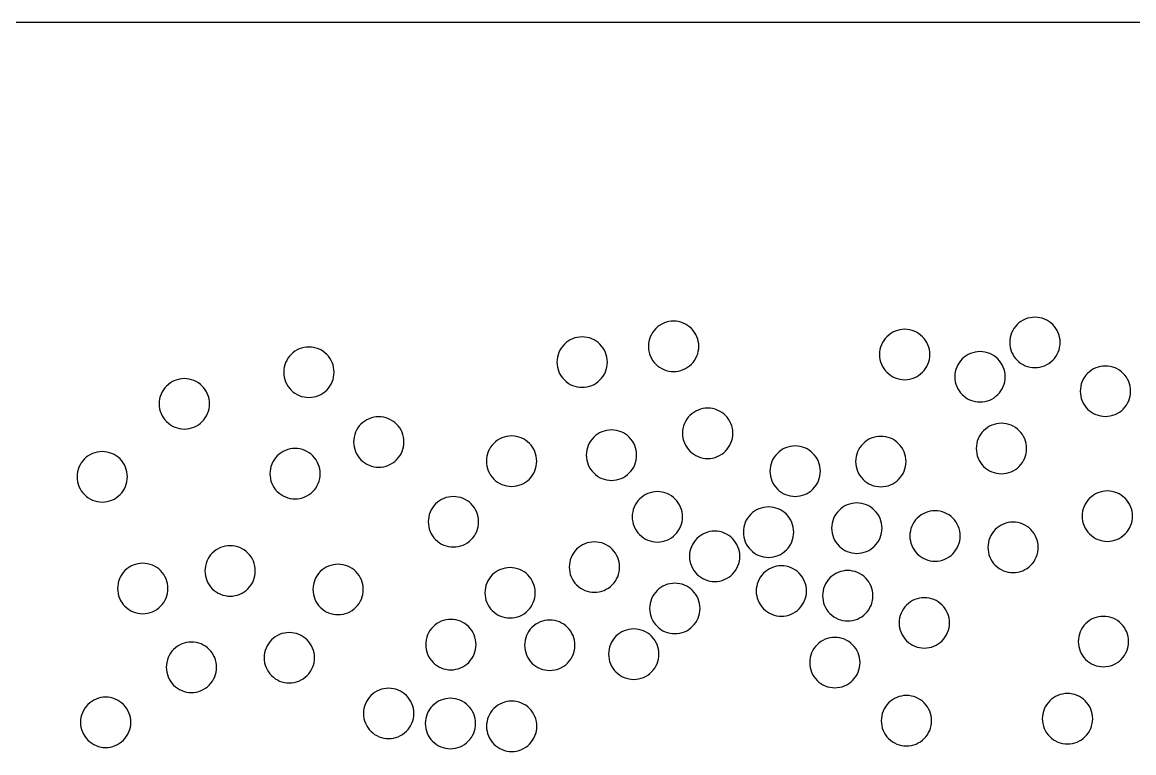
# Model space of a CAD drawing. Header units: millimetres. Extents: x 0 to 406, y 0 to 84.
# Drawn here: x 83.3 to 149.5, y 40.3 to 83.8 of the extents above; entities that cross this region are included whole.
import ezdxf

# ---------------------------------------------------------------- set-up
doc = ezdxf.new("R2010")
doc.units = ezdxf.units.MM

msp = doc.modelspace()

# ---------------------------------------------------------------- linework, layer by layer
at = {"color": 0}
for points in [[(0, 0), (0, 83.82), (406.4, 83.82), (406.4, 0), (0, 0)], [(144.674, 63.704), (144.773, 63.813), (144.86, 63.931), (144.936, 64.058), (144.999, 64.191), (145.049, 64.329), (145.084, 64.472), (145.106, 64.618), (145.113, 64.765), (145.106, 64.912), (145.084, 65.057), (145.049, 65.2), (144.999, 65.339), (144.936, 65.472), (144.86, 65.598), (144.773, 65.716), (144.674, 65.825), (144.565, 65.924), (144.447, 66.012), (144.32, 66.088), (144.187, 66.15), (144.049, 66.2), (143.906, 66.236), (143.76, 66.257), (143.613, 66.265), (143.466, 66.257), (143.321, 66.236), (143.178, 66.2), (143.039, 66.15), (142.906, 66.088), (142.78, 66.012), (142.662, 65.924), (142.553, 65.825), (142.454, 65.716), (142.366, 65.598), (142.29, 65.472), (142.227, 65.339), (142.178, 65.2), (142.142, 65.057), (142.12, 64.912), (142.113, 64.765), (142.12, 64.618), (142.142, 64.472), (142.178, 64.329), (142.227, 64.191), (142.29, 64.058), (142.366, 63.931), (142.454, 63.813), (142.553, 63.704), (142.662, 63.605), (142.78, 63.517), (142.906, 63.442), (143.039, 63.379), (143.178, 63.329), (143.321, 63.293), (143.466, 63.272), (143.613, 63.265), (143.76, 63.272), (143.906, 63.293), (144.049, 63.329), (144.187, 63.379), (144.32, 63.442), (144.447, 63.517), (144.565, 63.605), (144.674, 63.704)], [(123.153, 63.471), (123.252, 63.58), (123.339, 63.698), (123.415, 63.825), (123.478, 63.958), (123.527, 64.096), (123.563, 64.239), (123.585, 64.385), (123.592, 64.532), (123.585, 64.679), (123.563, 64.824), (123.527, 64.967), (123.478, 65.106), (123.415, 65.239), (123.339, 65.365), (123.252, 65.483), (123.153, 65.592), (123.044, 65.691), (122.925, 65.779), (122.799, 65.855), (122.666, 65.918), (122.527, 65.967), (122.385, 66.003), (122.239, 66.025), (122.092, 66.032), (121.945, 66.025), (121.799, 66.003), (121.657, 65.967), (121.518, 65.918), (121.385, 65.855), (121.259, 65.779), (121.14, 65.691), (121.031, 65.592), (120.933, 65.483), (120.845, 65.365), (120.769, 65.239), (120.706, 65.106), (120.657, 64.967), (120.621, 64.824), (120.599, 64.679), (120.592, 64.532), (120.599, 64.385), (120.621, 64.239), (120.657, 64.096), (120.706, 63.958), (120.769, 63.825), (120.845, 63.698), (120.933, 63.58), (121.031, 63.471), (121.14, 63.372), (121.259, 63.285), (121.385, 63.209), (121.518, 63.146), (121.657, 63.096), (121.799, 63.061), (121.945, 63.039), (122.092, 63.032), (122.239, 63.039), (122.385, 63.061), (122.527, 63.096), (122.666, 63.146), (122.799, 63.209), (122.925, 63.285), (123.044, 63.372), (123.153, 63.471)], [(136.916, 62.986), (137.015, 63.095), (137.102, 63.213), (137.178, 63.34), (137.241, 63.473), (137.291, 63.611), (137.326, 63.754), (137.348, 63.9), (137.355, 64.047), (137.348, 64.194), (137.326, 64.339), (137.291, 64.482), (137.241, 64.621), (137.178, 64.754), (137.102, 64.88), (137.015, 64.998), (136.916, 65.107), (136.807, 65.206), (136.688, 65.294), (136.562, 65.37), (136.429, 65.433), (136.291, 65.482), (136.148, 65.518), (136.002, 65.54), (135.855, 65.547), (135.708, 65.54), (135.562, 65.518), (135.42, 65.482), (135.281, 65.433), (135.148, 65.37), (135.022, 65.294), (134.904, 65.206), (134.794, 65.107), (134.696, 64.998), (134.608, 64.88), (134.532, 64.754), (134.469, 64.621), (134.42, 64.482), (134.384, 64.339), (134.362, 64.194), (134.355, 64.047), (134.362, 63.9), (134.384, 63.754), (134.42, 63.611), (134.469, 63.473), (134.532, 63.34), (134.608, 63.213), (134.696, 63.095), (134.794, 62.986), (134.904, 62.887), (135.022, 62.8), (135.148, 62.724), (135.281, 62.661), (135.42, 62.611), (135.562, 62.576), (135.708, 62.554), (135.855, 62.547), (136.002, 62.554), (136.148, 62.576), (136.291, 62.611), (136.429, 62.661), (136.562, 62.724), (136.688, 62.8), (136.807, 62.887), (136.916, 62.986)], [(117.706, 62.533), (117.805, 62.642), (117.892, 62.76), (117.968, 62.886), (118.031, 63.019), (118.081, 63.158), (118.116, 63.301), (118.138, 63.446), (118.145, 63.593), (118.138, 63.74), (118.116, 63.886), (118.081, 64.029), (118.031, 64.167), (117.968, 64.3), (117.892, 64.427), (117.805, 64.545), (117.706, 64.654), (117.597, 64.753), (117.479, 64.84), (117.352, 64.916), (117.219, 64.979), (117.081, 65.029), (116.938, 65.064), (116.792, 65.086), (116.645, 65.093), (116.498, 65.086), (116.353, 65.064), (116.21, 65.029), (116.071, 64.979), (115.938, 64.916), (115.812, 64.84), (115.694, 64.753), (115.585, 64.654), (115.486, 64.545), (115.398, 64.427), (115.322, 64.3), (115.259, 64.167), (115.21, 64.029), (115.174, 63.886), (115.152, 63.74), (115.145, 63.593), (115.152, 63.446), (115.174, 63.301), (115.21, 63.158), (115.259, 63.019), (115.322, 62.886), (115.398, 62.76), (115.486, 62.642), (115.585, 62.533), (115.694, 62.434), (115.812, 62.346), (115.938, 62.27), (116.071, 62.207), (116.21, 62.158), (116.353, 62.122), (116.498, 62.1), (116.645, 62.093), (116.792, 62.1), (116.938, 62.122), (117.081, 62.158), (117.219, 62.207), (117.352, 62.27), (117.479, 62.346), (117.597, 62.434), (117.706, 62.533)], [(101.432, 61.932), (101.531, 62.041), (101.619, 62.159), (101.694, 62.285), (101.757, 62.418), (101.807, 62.557), (101.843, 62.7), (101.864, 62.845), (101.872, 62.992), (101.864, 63.139), (101.843, 63.285), (101.807, 63.428), (101.757, 63.566), (101.694, 63.699), (101.619, 63.826), (101.531, 63.944), (101.432, 64.053), (101.323, 64.152), (101.205, 64.239), (101.079, 64.315), (100.946, 64.378), (100.807, 64.428), (100.664, 64.463), (100.519, 64.485), (100.372, 64.492), (100.224, 64.485), (100.079, 64.463), (99.936, 64.428), (99.797, 64.378), (99.664, 64.315), (99.538, 64.239), (99.42, 64.152), (99.311, 64.053), (99.212, 63.944), (99.124, 63.826), (99.049, 63.699), (98.986, 63.566), (98.936, 63.428), (98.9, 63.285), (98.879, 63.139), (98.872, 62.992), (98.879, 62.845), (98.9, 62.7), (98.936, 62.557), (98.986, 62.418), (99.049, 62.285), (99.124, 62.159), (99.212, 62.041), (99.311, 61.932), (99.42, 61.833), (99.538, 61.745), (99.664, 61.669), (99.797, 61.606), (99.936, 61.557), (100.079, 61.521), (100.224, 61.499), (100.372, 61.492), (100.519, 61.499), (100.664, 61.521), (100.807, 61.557), (100.946, 61.606), (101.079, 61.669), (101.205, 61.745), (101.323, 61.833), (101.432, 61.932)], [(141.403, 61.659), (141.502, 61.768), (141.59, 61.886), (141.666, 62.013), (141.728, 62.146), (141.778, 62.284), (141.814, 62.427), (141.835, 62.573), (141.843, 62.72), (141.835, 62.867), (141.814, 63.012), (141.778, 63.155), (141.728, 63.294), (141.666, 63.427), (141.59, 63.553), (141.502, 63.671), (141.403, 63.78), (141.294, 63.879), (141.176, 63.967), (141.05, 64.043), (140.917, 64.106), (140.778, 64.155), (140.635, 64.191), (140.49, 64.213), (140.343, 64.22), (140.196, 64.213), (140.05, 64.191), (139.907, 64.155), (139.769, 64.106), (139.636, 64.043), (139.509, 63.967), (139.391, 63.879), (139.282, 63.78), (139.183, 63.671), (139.095, 63.553), (139.02, 63.427), (138.957, 63.294), (138.907, 63.155), (138.871, 63.012), (138.85, 62.867), (138.843, 62.72), (138.85, 62.573), (138.871, 62.427), (138.907, 62.284), (138.957, 62.146), (139.02, 62.013), (139.095, 61.886), (139.183, 61.768), (139.282, 61.659), (139.391, 61.56), (139.509, 61.473), (139.636, 61.397), (139.769, 61.334), (139.907, 61.284), (140.05, 61.249), (140.196, 61.227), (140.343, 61.22), (140.49, 61.227), (140.635, 61.249), (140.778, 61.284), (140.917, 61.334), (141.05, 61.397), (141.176, 61.473), (141.294, 61.56), (141.403, 61.659)], [(148.87, 60.801), (148.969, 60.91), (149.057, 61.029), (149.133, 61.155), (149.196, 61.288), (149.245, 61.427), (149.281, 61.569), (149.303, 61.715), (149.31, 61.862), (149.303, 62.009), (149.281, 62.155), (149.245, 62.297), (149.196, 62.436), (149.133, 62.569), (149.057, 62.695), (148.969, 62.814), (148.87, 62.923), (148.761, 63.022), (148.643, 63.109), (148.517, 63.185), (148.384, 63.248), (148.245, 63.297), (148.102, 63.333), (147.957, 63.355), (147.81, 63.362), (147.663, 63.355), (147.517, 63.333), (147.374, 63.297), (147.236, 63.248), (147.103, 63.185), (146.976, 63.109), (146.858, 63.022), (146.749, 62.923), (146.65, 62.814), (146.563, 62.695), (146.487, 62.569), (146.424, 62.436), (146.374, 62.297), (146.339, 62.155), (146.317, 62.009), (146.31, 61.862), (146.317, 61.715), (146.339, 61.569), (146.374, 61.427), (146.424, 61.288), (146.487, 61.155), (146.563, 61.029), (146.65, 60.91), (146.749, 60.801), (146.858, 60.703), (146.976, 60.615), (147.103, 60.539), (147.236, 60.476), (147.374, 60.427), (147.517, 60.391), (147.663, 60.369), (147.81, 60.362), (147.957, 60.369), (148.102, 60.391), (148.245, 60.427), (148.384, 60.476), (148.517, 60.539), (148.643, 60.615), (148.761, 60.703), (148.87, 60.801)], [(94.013, 60.051), (94.112, 60.16), (94.199, 60.278), (94.275, 60.405), (94.338, 60.538), (94.387, 60.676), (94.423, 60.819), (94.445, 60.965), (94.452, 61.112), (94.445, 61.259), (94.423, 61.404), (94.387, 61.547), (94.338, 61.686), (94.275, 61.819), (94.199, 61.945), (94.112, 62.063), (94.013, 62.172), (93.904, 62.271), (93.785, 62.359), (93.659, 62.435), (93.526, 62.498), (93.387, 62.547), (93.245, 62.583), (93.099, 62.604), (92.952, 62.612), (92.805, 62.604), (92.659, 62.583), (92.517, 62.547), (92.378, 62.498), (92.245, 62.435), (92.119, 62.359), (92, 62.271), (91.891, 62.172), (91.792, 62.063), (91.705, 61.945), (91.629, 61.819), (91.566, 61.686), (91.517, 61.547), (91.481, 61.404), (91.459, 61.259), (91.452, 61.112), (91.459, 60.965), (91.481, 60.819), (91.517, 60.676), (91.566, 60.538), (91.629, 60.405), (91.705, 60.278), (91.792, 60.16), (91.891, 60.051), (92, 59.952), (92.119, 59.865), (92.245, 59.789), (92.378, 59.726), (92.517, 59.676), (92.659, 59.641), (92.805, 59.619), (92.952, 59.612), (93.099, 59.619), (93.245, 59.641), (93.387, 59.676), (93.526, 59.726), (93.659, 59.789), (93.785, 59.865), (93.904, 59.952), (94.013, 60.051)], [(105.594, 57.781), (105.693, 57.89), (105.78, 58.008), (105.856, 58.134), (105.919, 58.267), (105.969, 58.406), (106.004, 58.549), (106.026, 58.694), (106.033, 58.841), (106.026, 58.988), (106.004, 59.134), (105.969, 59.277), (105.919, 59.415), (105.856, 59.548), (105.78, 59.675), (105.693, 59.793), (105.594, 59.902), (105.485, 60.001), (105.366, 60.089), (105.24, 60.164), (105.107, 60.227), (104.969, 60.277), (104.826, 60.313), (104.68, 60.334), (104.533, 60.341), (104.386, 60.334), (104.24, 60.313), (104.098, 60.277), (103.959, 60.227), (103.826, 60.164), (103.7, 60.089), (103.582, 60.001), (103.472, 59.902), (103.374, 59.793), (103.286, 59.675), (103.21, 59.548), (103.147, 59.415), (103.098, 59.277), (103.062, 59.134), (103.04, 58.988), (103.033, 58.841), (103.04, 58.694), (103.062, 58.549), (103.098, 58.406), (103.147, 58.267), (103.21, 58.134), (103.286, 58.008), (103.374, 57.89), (103.472, 57.781), (103.582, 57.682), (103.7, 57.594), (103.826, 57.518), (103.959, 57.456), (104.098, 57.406), (104.24, 57.37), (104.386, 57.349), (104.533, 57.341), (104.68, 57.349), (104.826, 57.37), (104.969, 57.406), (105.107, 57.456), (105.24, 57.518), (105.366, 57.594), (105.485, 57.682), (105.594, 57.781)], [(125.183, 58.296), (125.282, 58.405), (125.37, 58.524), (125.445, 58.65), (125.508, 58.783), (125.558, 58.922), (125.594, 59.064), (125.615, 59.21), (125.622, 59.357), (125.615, 59.504), (125.594, 59.65), (125.558, 59.792), (125.508, 59.931), (125.445, 60.064), (125.37, 60.19), (125.282, 60.309), (125.183, 60.418), (125.074, 60.517), (124.956, 60.604), (124.829, 60.68), (124.696, 60.743), (124.558, 60.792), (124.415, 60.828), (124.269, 60.85), (124.122, 60.857), (123.975, 60.85), (123.83, 60.828), (123.687, 60.792), (123.548, 60.743), (123.415, 60.68), (123.289, 60.604), (123.171, 60.517), (123.062, 60.418), (122.963, 60.309), (122.875, 60.19), (122.799, 60.064), (122.737, 59.931), (122.687, 59.792), (122.651, 59.65), (122.63, 59.504), (122.622, 59.357), (122.63, 59.21), (122.651, 59.064), (122.687, 58.922), (122.737, 58.783), (122.799, 58.65), (122.875, 58.524), (122.963, 58.405), (123.062, 58.296), (123.171, 58.198), (123.289, 58.11), (123.415, 58.034), (123.548, 57.971), (123.687, 57.922), (123.83, 57.886), (123.975, 57.864), (124.122, 57.857), (124.269, 57.864), (124.415, 57.886), (124.558, 57.922), (124.696, 57.971), (124.829, 58.034), (124.956, 58.11), (125.074, 58.198), (125.183, 58.296)], [(142.678, 57.391), (142.777, 57.5), (142.865, 57.618), (142.94, 57.744), (143.003, 57.877), (143.053, 58.016), (143.089, 58.159), (143.11, 58.304), (143.117, 58.451), (143.11, 58.598), (143.089, 58.744), (143.053, 58.887), (143.003, 59.025), (142.94, 59.159), (142.865, 59.285), (142.777, 59.403), (142.678, 59.512), (142.569, 59.611), (142.451, 59.699), (142.325, 59.774), (142.192, 59.837), (142.053, 59.887), (141.91, 59.923), (141.765, 59.944), (141.617, 59.951), (141.47, 59.944), (141.325, 59.923), (141.182, 59.887), (141.043, 59.837), (140.91, 59.774), (140.784, 59.699), (140.666, 59.611), (140.557, 59.512), (140.458, 59.403), (140.37, 59.285), (140.295, 59.159), (140.232, 59.025), (140.182, 58.887), (140.146, 58.744), (140.125, 58.598), (140.117, 58.451), (140.125, 58.304), (140.146, 58.159), (140.182, 58.016), (140.232, 57.877), (140.295, 57.744), (140.37, 57.618), (140.458, 57.5), (140.557, 57.391), (140.666, 57.292), (140.784, 57.204), (140.91, 57.129), (141.043, 57.066), (141.182, 57.016), (141.325, 56.98), (141.47, 56.959), (141.617, 56.951), (141.765, 56.959), (141.91, 56.98), (142.053, 57.016), (142.192, 57.066), (142.325, 57.129), (142.451, 57.204), (142.569, 57.292), (142.678, 57.391)], [(113.501, 56.637), (113.6, 56.746), (113.687, 56.864), (113.763, 56.99), (113.826, 57.123), (113.875, 57.262), (113.911, 57.405), (113.933, 57.55), (113.94, 57.697), (113.933, 57.844), (113.911, 57.99), (113.875, 58.133), (113.826, 58.271), (113.763, 58.404), (113.687, 58.531), (113.6, 58.649), (113.501, 58.758), (113.392, 58.857), (113.273, 58.945), (113.147, 59.02), (113.014, 59.083), (112.876, 59.133), (112.733, 59.169), (112.587, 59.19), (112.44, 59.197), (112.293, 59.19), (112.147, 59.169), (112.005, 59.133), (111.866, 59.083), (111.733, 59.02), (111.607, 58.945), (111.488, 58.857), (111.379, 58.758), (111.281, 58.649), (111.193, 58.531), (111.117, 58.404), (111.054, 58.271), (111.005, 58.133), (110.969, 57.99), (110.947, 57.844), (110.94, 57.697), (110.947, 57.55), (110.969, 57.405), (111.005, 57.262), (111.054, 57.123), (111.117, 56.99), (111.193, 56.864), (111.281, 56.746), (111.379, 56.637), (111.488, 56.538), (111.607, 56.45), (111.733, 56.375), (111.866, 56.312), (112.005, 56.262), (112.147, 56.226), (112.293, 56.205), (112.44, 56.197), (112.587, 56.205), (112.733, 56.226), (112.876, 56.262), (113.014, 56.312), (113.147, 56.375), (113.273, 56.45), (113.392, 56.538), (113.501, 56.637)], [(119.453, 56.998), (119.552, 57.107), (119.64, 57.225), (119.715, 57.351), (119.778, 57.484), (119.828, 57.623), (119.864, 57.766), (119.885, 57.911), (119.892, 58.058), (119.885, 58.205), (119.864, 58.351), (119.828, 58.494), (119.778, 58.632), (119.715, 58.765), (119.64, 58.892), (119.552, 59.01), (119.453, 59.119), (119.344, 59.218), (119.226, 59.306), (119.099, 59.381), (118.966, 59.444), (118.828, 59.494), (118.685, 59.53), (118.539, 59.551), (118.392, 59.558), (118.245, 59.551), (118.1, 59.53), (117.957, 59.494), (117.818, 59.444), (117.685, 59.381), (117.559, 59.306), (117.441, 59.218), (117.332, 59.119), (117.233, 59.01), (117.145, 58.892), (117.07, 58.765), (117.007, 58.632), (116.957, 58.494), (116.921, 58.351), (116.9, 58.205), (116.892, 58.058), (116.9, 57.911), (116.921, 57.766), (116.957, 57.623), (117.007, 57.484), (117.07, 57.351), (117.145, 57.225), (117.233, 57.107), (117.332, 56.998), (117.441, 56.899), (117.559, 56.811), (117.685, 56.735), (117.818, 56.673), (117.957, 56.623), (118.1, 56.587), (118.245, 56.566), (118.392, 56.558), (118.539, 56.566), (118.685, 56.587), (118.828, 56.623), (118.966, 56.673), (119.099, 56.735), (119.226, 56.811), (119.344, 56.899), (119.453, 56.998)], [(135.496, 56.615), (135.595, 56.724), (135.683, 56.842), (135.758, 56.969), (135.821, 57.102), (135.871, 57.24), (135.907, 57.383), (135.928, 57.529), (135.935, 57.676), (135.928, 57.823), (135.907, 57.968), (135.871, 58.111), (135.821, 58.25), (135.758, 58.383), (135.683, 58.509), (135.595, 58.627), (135.496, 58.736), (135.387, 58.835), (135.269, 58.923), (135.142, 58.999), (135.009, 59.062), (134.871, 59.111), (134.728, 59.147), (134.582, 59.168), (134.435, 59.176), (134.288, 59.168), (134.143, 59.147), (134, 59.111), (133.861, 59.062), (133.728, 58.999), (133.602, 58.923), (133.484, 58.835), (133.375, 58.736), (133.276, 58.627), (133.188, 58.509), (133.113, 58.383), (133.05, 58.25), (133, 58.111), (132.964, 57.968), (132.943, 57.823), (132.935, 57.676), (132.943, 57.529), (132.964, 57.383), (133, 57.24), (133.05, 57.102), (133.113, 56.969), (133.188, 56.842), (133.276, 56.724), (133.375, 56.615), (133.484, 56.516), (133.602, 56.429), (133.728, 56.353), (133.861, 56.29), (134, 56.24), (134.143, 56.205), (134.288, 56.183), (134.435, 56.176), (134.582, 56.183), (134.728, 56.205), (134.871, 56.24), (135.009, 56.29), (135.142, 56.353), (135.269, 56.429), (135.387, 56.516), (135.496, 56.615)], [(89.121, 55.707), (89.22, 55.816), (89.308, 55.934), (89.384, 56.061), (89.447, 56.194), (89.496, 56.332), (89.532, 56.475), (89.554, 56.621), (89.561, 56.768), (89.554, 56.915), (89.532, 57.06), (89.496, 57.203), (89.447, 57.342), (89.384, 57.475), (89.308, 57.601), (89.22, 57.719), (89.121, 57.828), (89.012, 57.927), (88.894, 58.015), (88.768, 58.091), (88.635, 58.154), (88.496, 58.203), (88.353, 58.239), (88.208, 58.261), (88.061, 58.268), (87.914, 58.261), (87.768, 58.239), (87.625, 58.203), (87.487, 58.154), (87.354, 58.091), (87.227, 58.015), (87.109, 57.927), (87, 57.828), (86.901, 57.719), (86.814, 57.601), (86.738, 57.475), (86.675, 57.342), (86.625, 57.203), (86.59, 57.06), (86.568, 56.915), (86.561, 56.768), (86.568, 56.621), (86.59, 56.475), (86.625, 56.332), (86.675, 56.194), (86.738, 56.061), (86.814, 55.934), (86.901, 55.816), (87, 55.707), (87.109, 55.608), (87.227, 55.521), (87.354, 55.445), (87.487, 55.382), (87.625, 55.332), (87.768, 55.297), (87.914, 55.275), (88.061, 55.268), (88.208, 55.275), (88.353, 55.297), (88.496, 55.332), (88.635, 55.382), (88.768, 55.445), (88.894, 55.521), (89.012, 55.608), (89.121, 55.707)], [(100.607, 55.892), (100.706, 56.001), (100.794, 56.119), (100.869, 56.246), (100.932, 56.379), (100.982, 56.517), (101.018, 56.66), (101.039, 56.806), (101.046, 56.953), (101.039, 57.1), (101.018, 57.245), (100.982, 57.388), (100.932, 57.527), (100.869, 57.66), (100.794, 57.786), (100.706, 57.904), (100.607, 58.013), (100.498, 58.112), (100.38, 58.2), (100.254, 58.276), (100.12, 58.339), (99.982, 58.388), (99.839, 58.424), (99.693, 58.445), (99.546, 58.453), (99.399, 58.445), (99.254, 58.424), (99.111, 58.388), (98.972, 58.339), (98.839, 58.276), (98.713, 58.2), (98.595, 58.112), (98.486, 58.013), (98.387, 57.904), (98.299, 57.786), (98.224, 57.66), (98.161, 57.527), (98.111, 57.388), (98.075, 57.245), (98.054, 57.1), (98.046, 56.953), (98.054, 56.806), (98.075, 56.66), (98.111, 56.517), (98.161, 56.379), (98.224, 56.246), (98.299, 56.119), (98.387, 56.001), (98.486, 55.892), (98.595, 55.793), (98.713, 55.706), (98.839, 55.63), (98.972, 55.567), (99.111, 55.517), (99.254, 55.482), (99.399, 55.46), (99.546, 55.453), (99.693, 55.46), (99.839, 55.482), (99.982, 55.517), (100.12, 55.567), (100.254, 55.63), (100.38, 55.706), (100.498, 55.793), (100.607, 55.892)], [(130.393, 56.041), (130.492, 56.15), (130.579, 56.269), (130.655, 56.395), (130.718, 56.528), (130.768, 56.666), (130.803, 56.809), (130.825, 56.955), (130.832, 57.102), (130.825, 57.249), (130.803, 57.395), (130.768, 57.537), (130.718, 57.676), (130.655, 57.809), (130.579, 57.935), (130.492, 58.053), (130.393, 58.163), (130.284, 58.261), (130.165, 58.349), (130.039, 58.425), (129.906, 58.488), (129.768, 58.537), (129.625, 58.573), (129.479, 58.595), (129.332, 58.602), (129.185, 58.595), (129.039, 58.573), (128.897, 58.537), (128.758, 58.488), (128.625, 58.425), (128.499, 58.349), (128.381, 58.261), (128.271, 58.163), (128.173, 58.053), (128.085, 57.935), (128.009, 57.809), (127.946, 57.676), (127.897, 57.537), (127.861, 57.395), (127.839, 57.249), (127.832, 57.102), (127.839, 56.955), (127.861, 56.809), (127.897, 56.666), (127.946, 56.528), (128.009, 56.395), (128.085, 56.269), (128.173, 56.15), (128.271, 56.041), (128.381, 55.942), (128.499, 55.855), (128.625, 55.779), (128.758, 55.716), (128.897, 55.666), (129.039, 55.631), (129.185, 55.609), (129.332, 55.602), (129.479, 55.609), (129.625, 55.631), (129.768, 55.666), (129.906, 55.716), (130.039, 55.779), (130.165, 55.855), (130.284, 55.942), (130.393, 56.041)], [(122.187, 53.325), (122.286, 53.434), (122.373, 53.552), (122.449, 53.678), (122.512, 53.811), (122.561, 53.95), (122.597, 54.093), (122.619, 54.238), (122.626, 54.385), (122.619, 54.532), (122.597, 54.678), (122.561, 54.821), (122.512, 54.959), (122.449, 55.093), (122.373, 55.219), (122.286, 55.337), (122.187, 55.446), (122.078, 55.545), (121.959, 55.633), (121.833, 55.708), (121.7, 55.771), (121.561, 55.821), (121.419, 55.857), (121.273, 55.878), (121.126, 55.885), (120.979, 55.878), (120.833, 55.857), (120.691, 55.821), (120.552, 55.771), (120.419, 55.708), (120.293, 55.633), (120.174, 55.545), (120.065, 55.446), (119.967, 55.337), (119.879, 55.219), (119.803, 55.093), (119.74, 54.959), (119.691, 54.821), (119.655, 54.678), (119.633, 54.532), (119.626, 54.385), (119.633, 54.238), (119.655, 54.093), (119.691, 53.95), (119.74, 53.811), (119.803, 53.678), (119.879, 53.552), (119.967, 53.434), (120.065, 53.325), (120.174, 53.226), (120.293, 53.138), (120.419, 53.063), (120.552, 53), (120.691, 52.95), (120.833, 52.914), (120.979, 52.893), (121.126, 52.885), (121.273, 52.893), (121.419, 52.914), (121.561, 52.95), (121.7, 53), (121.833, 53.063), (121.959, 53.138), (122.078, 53.226), (122.187, 53.325)], [(148.986, 53.366), (149.085, 53.475), (149.172, 53.593), (149.248, 53.719), (149.311, 53.852), (149.36, 53.991), (149.396, 54.134), (149.418, 54.279), (149.425, 54.426), (149.418, 54.573), (149.396, 54.719), (149.36, 54.862), (149.311, 55), (149.248, 55.133), (149.172, 55.26), (149.085, 55.378), (148.986, 55.487), (148.877, 55.586), (148.758, 55.674), (148.632, 55.749), (148.499, 55.812), (148.36, 55.862), (148.218, 55.898), (148.072, 55.919), (147.925, 55.926), (147.778, 55.919), (147.632, 55.898), (147.49, 55.862), (147.351, 55.812), (147.218, 55.749), (147.092, 55.674), (146.973, 55.586), (146.864, 55.487), (146.766, 55.378), (146.678, 55.26), (146.602, 55.133), (146.539, 55), (146.49, 54.862), (146.454, 54.719), (146.432, 54.573), (146.425, 54.426), (146.432, 54.279), (146.454, 54.134), (146.49, 53.991), (146.539, 53.852), (146.602, 53.719), (146.678, 53.593), (146.766, 53.475), (146.864, 53.366), (146.973, 53.267), (147.092, 53.179), (147.218, 53.103), (147.351, 53.041), (147.49, 52.991), (147.632, 52.955), (147.778, 52.934), (147.925, 52.926), (148.072, 52.934), (148.218, 52.955), (148.36, 52.991), (148.499, 53.041), (148.632, 53.103), (148.758, 53.179), (148.877, 53.267), (148.986, 53.366)], [(110.038, 53.031), (110.137, 53.14), (110.225, 53.258), (110.301, 53.384), (110.363, 53.517), (110.413, 53.656), (110.449, 53.799), (110.47, 53.944), (110.478, 54.091), (110.47, 54.238), (110.449, 54.384), (110.413, 54.527), (110.363, 54.665), (110.301, 54.798), (110.225, 54.925), (110.137, 55.043), (110.038, 55.152), (109.929, 55.251), (109.811, 55.339), (109.685, 55.414), (109.552, 55.477), (109.413, 55.527), (109.27, 55.563), (109.125, 55.584), (108.978, 55.591), (108.831, 55.584), (108.685, 55.563), (108.542, 55.527), (108.404, 55.477), (108.271, 55.414), (108.144, 55.339), (108.026, 55.251), (107.917, 55.152), (107.818, 55.043), (107.73, 54.925), (107.655, 54.798), (107.592, 54.665), (107.542, 54.527), (107.506, 54.384), (107.485, 54.238), (107.478, 54.091), (107.485, 53.944), (107.506, 53.799), (107.542, 53.656), (107.592, 53.517), (107.655, 53.384), (107.73, 53.258), (107.818, 53.14), (107.917, 53.031), (108.026, 52.932), (108.144, 52.844), (108.271, 52.768), (108.404, 52.706), (108.542, 52.656), (108.685, 52.62), (108.831, 52.599), (108.978, 52.591), (109.125, 52.599), (109.27, 52.62), (109.413, 52.656), (109.552, 52.706), (109.685, 52.768), (109.811, 52.844), (109.929, 52.932), (110.038, 53.031)], [(128.807, 52.414), (128.906, 52.523), (128.993, 52.641), (129.069, 52.768), (129.132, 52.901), (129.182, 53.039), (129.217, 53.182), (129.239, 53.328), (129.246, 53.475), (129.239, 53.622), (129.217, 53.767), (129.182, 53.91), (129.132, 54.049), (129.069, 54.182), (128.993, 54.308), (128.906, 54.426), (128.807, 54.535), (128.698, 54.634), (128.58, 54.722), (128.453, 54.798), (128.32, 54.86), (128.182, 54.91), (128.039, 54.946), (127.893, 54.967), (127.746, 54.975), (127.599, 54.967), (127.454, 54.946), (127.311, 54.91), (127.172, 54.86), (127.039, 54.798), (126.913, 54.722), (126.795, 54.634), (126.686, 54.535), (126.587, 54.426), (126.499, 54.308), (126.423, 54.182), (126.36, 54.049), (126.311, 53.91), (126.275, 53.767), (126.254, 53.622), (126.246, 53.475), (126.254, 53.328), (126.275, 53.182), (126.311, 53.039), (126.36, 52.901), (126.423, 52.768), (126.499, 52.641), (126.587, 52.523), (126.686, 52.414), (126.795, 52.315), (126.913, 52.227), (127.039, 52.152), (127.172, 52.089), (127.311, 52.039), (127.454, 52.003), (127.599, 51.982), (127.746, 51.975), (127.893, 51.982), (128.039, 52.003), (128.182, 52.039), (128.32, 52.089), (128.453, 52.152), (128.58, 52.227), (128.698, 52.315), (128.807, 52.414)], [(134.066, 52.65), (134.165, 52.759), (134.253, 52.877), (134.329, 53.003), (134.392, 53.136), (134.441, 53.275), (134.477, 53.418), (134.499, 53.563), (134.506, 53.71), (134.499, 53.857), (134.477, 54.003), (134.441, 54.146), (134.392, 54.284), (134.329, 54.417), (134.253, 54.544), (134.165, 54.662), (134.066, 54.771), (133.957, 54.87), (133.839, 54.958), (133.713, 55.033), (133.58, 55.096), (133.441, 55.146), (133.298, 55.182), (133.153, 55.203), (133.006, 55.21), (132.859, 55.203), (132.713, 55.182), (132.57, 55.146), (132.432, 55.096), (132.299, 55.033), (132.172, 54.958), (132.054, 54.87), (131.945, 54.771), (131.846, 54.662), (131.759, 54.544), (131.683, 54.417), (131.62, 54.284), (131.57, 54.146), (131.535, 54.003), (131.513, 53.857), (131.506, 53.71), (131.513, 53.563), (131.535, 53.418), (131.57, 53.275), (131.62, 53.136), (131.683, 53.003), (131.759, 52.877), (131.846, 52.759), (131.945, 52.65), (132.054, 52.551), (132.172, 52.463), (132.299, 52.387), (132.432, 52.325), (132.57, 52.275), (132.713, 52.239), (132.859, 52.218), (133.006, 52.21), (133.153, 52.218), (133.298, 52.239), (133.441, 52.275), (133.58, 52.325), (133.713, 52.387), (133.839, 52.463), (133.957, 52.551), (134.066, 52.65)], [(138.724, 52.187), (138.822, 52.296), (138.91, 52.414), (138.986, 52.541), (139.049, 52.674), (139.098, 52.812), (139.134, 52.955), (139.156, 53.101), (139.163, 53.248), (139.156, 53.395), (139.134, 53.54), (139.098, 53.683), (139.049, 53.822), (138.986, 53.955), (138.91, 54.081), (138.822, 54.199), (138.724, 54.308), (138.614, 54.407), (138.496, 54.495), (138.37, 54.571), (138.237, 54.633), (138.098, 54.683), (137.955, 54.719), (137.81, 54.74), (137.663, 54.748), (137.516, 54.74), (137.37, 54.719), (137.227, 54.683), (137.089, 54.633), (136.956, 54.571), (136.83, 54.495), (136.711, 54.407), (136.602, 54.308), (136.503, 54.199), (136.416, 54.081), (136.34, 53.955), (136.277, 53.822), (136.227, 53.683), (136.192, 53.54), (136.17, 53.395), (136.163, 53.248), (136.17, 53.101), (136.192, 52.955), (136.227, 52.812), (136.277, 52.674), (136.34, 52.541), (136.416, 52.414), (136.503, 52.296), (136.602, 52.187), (136.711, 52.088), (136.83, 52), (136.956, 51.925), (137.089, 51.862), (137.227, 51.812), (137.37, 51.776), (137.516, 51.755), (137.663, 51.748), (137.81, 51.755), (137.955, 51.776), (138.098, 51.812), (138.237, 51.862), (138.37, 51.925), (138.496, 52), (138.614, 52.088), (138.724, 52.187)], [(143.371, 51.507), (143.47, 51.616), (143.558, 51.734), (143.633, 51.86), (143.696, 51.993), (143.746, 52.132), (143.781, 52.275), (143.803, 52.42), (143.81, 52.567), (143.803, 52.714), (143.781, 52.86), (143.746, 53.003), (143.696, 53.141), (143.633, 53.275), (143.558, 53.401), (143.47, 53.519), (143.371, 53.628), (143.262, 53.727), (143.144, 53.815), (143.017, 53.89), (142.884, 53.953), (142.746, 54.003), (142.603, 54.039), (142.457, 54.06), (142.31, 54.067), (142.163, 54.06), (142.018, 54.039), (141.875, 54.003), (141.736, 53.953), (141.603, 53.89), (141.477, 53.815), (141.359, 53.727), (141.25, 53.628), (141.151, 53.519), (141.063, 53.401), (140.987, 53.275), (140.924, 53.141), (140.875, 53.003), (140.839, 52.86), (140.818, 52.714), (140.81, 52.567), (140.818, 52.42), (140.839, 52.275), (140.875, 52.132), (140.924, 51.993), (140.987, 51.86), (141.063, 51.734), (141.151, 51.616), (141.25, 51.507), (141.359, 51.408), (141.477, 51.32), (141.603, 51.245), (141.736, 51.182), (141.875, 51.132), (142.018, 51.096), (142.163, 51.075), (142.31, 51.067), (142.457, 51.075), (142.603, 51.096), (142.746, 51.132), (142.884, 51.182), (143.017, 51.245), (143.144, 51.32), (143.262, 51.408), (143.371, 51.507)], [(125.6, 50.974), (125.699, 51.083), (125.787, 51.201), (125.862, 51.327), (125.925, 51.46), (125.975, 51.599), (126.01, 51.742), (126.032, 51.887), (126.039, 52.034), (126.032, 52.181), (126.01, 52.327), (125.975, 52.47), (125.925, 52.608), (125.862, 52.742), (125.787, 52.868), (125.699, 52.986), (125.6, 53.095), (125.491, 53.194), (125.373, 53.282), (125.246, 53.357), (125.113, 53.42), (124.975, 53.47), (124.832, 53.506), (124.686, 53.527), (124.539, 53.534), (124.392, 53.527), (124.247, 53.506), (124.104, 53.47), (123.965, 53.42), (123.832, 53.357), (123.706, 53.282), (123.588, 53.194), (123.479, 53.095), (123.38, 52.986), (123.292, 52.868), (123.216, 52.742), (123.153, 52.608), (123.104, 52.47), (123.068, 52.327), (123.047, 52.181), (123.039, 52.034), (123.047, 51.887), (123.068, 51.742), (123.104, 51.599), (123.153, 51.46), (123.216, 51.327), (123.292, 51.201), (123.38, 51.083), (123.479, 50.974), (123.588, 50.875), (123.706, 50.787), (123.832, 50.712), (123.965, 50.649), (124.104, 50.599), (124.247, 50.563), (124.392, 50.542), (124.539, 50.534), (124.686, 50.542), (124.832, 50.563), (124.975, 50.599), (125.113, 50.649), (125.246, 50.712), (125.373, 50.787), (125.491, 50.875), (125.6, 50.974)], [(96.739, 50.105), (96.838, 50.214), (96.926, 50.333), (97.002, 50.459), (97.064, 50.592), (97.114, 50.73), (97.15, 50.873), (97.171, 51.019), (97.179, 51.166), (97.171, 51.313), (97.15, 51.459), (97.114, 51.601), (97.064, 51.74), (97.002, 51.873), (96.926, 51.999), (96.838, 52.117), (96.739, 52.227), (96.63, 52.325), (96.512, 52.413), (96.386, 52.489), (96.253, 52.552), (96.114, 52.601), (95.971, 52.637), (95.826, 52.659), (95.679, 52.666), (95.532, 52.659), (95.386, 52.637), (95.243, 52.601), (95.105, 52.552), (94.972, 52.489), (94.845, 52.413), (94.727, 52.325), (94.618, 52.227), (94.519, 52.117), (94.431, 51.999), (94.356, 51.873), (94.293, 51.74), (94.243, 51.601), (94.207, 51.459), (94.186, 51.313), (94.179, 51.166), (94.186, 51.019), (94.207, 50.873), (94.243, 50.73), (94.293, 50.592), (94.356, 50.459), (94.431, 50.333), (94.519, 50.214), (94.618, 50.105), (94.727, 50.006), (94.845, 49.919), (94.972, 49.843), (95.105, 49.78), (95.243, 49.73), (95.386, 49.695), (95.532, 49.673), (95.679, 49.666), (95.826, 49.673), (95.971, 49.695), (96.114, 49.73), (96.253, 49.78), (96.386, 49.843), (96.512, 49.919), (96.63, 50.006), (96.739, 50.105)], [(118.436, 50.335), (118.535, 50.444), (118.622, 50.562), (118.698, 50.688), (118.761, 50.821), (118.81, 50.96), (118.846, 51.103), (118.868, 51.248), (118.875, 51.395), (118.868, 51.542), (118.846, 51.688), (118.81, 51.831), (118.761, 51.969), (118.698, 52.102), (118.622, 52.229), (118.535, 52.347), (118.436, 52.456), (118.327, 52.555), (118.208, 52.643), (118.082, 52.718), (117.949, 52.781), (117.81, 52.831), (117.668, 52.867), (117.522, 52.888), (117.375, 52.895), (117.228, 52.888), (117.082, 52.867), (116.94, 52.831), (116.801, 52.781), (116.668, 52.718), (116.542, 52.643), (116.423, 52.555), (116.314, 52.456), (116.215, 52.347), (116.128, 52.229), (116.052, 52.102), (115.989, 51.969), (115.94, 51.831), (115.904, 51.688), (115.882, 51.542), (115.875, 51.395), (115.882, 51.248), (115.904, 51.103), (115.94, 50.96), (115.989, 50.821), (116.052, 50.688), (116.128, 50.562), (116.215, 50.444), (116.314, 50.335), (116.423, 50.236), (116.542, 50.148), (116.668, 50.073), (116.801, 50.01), (116.94, 49.96), (117.082, 49.924), (117.228, 49.903), (117.375, 49.895), (117.522, 49.903), (117.668, 49.924), (117.81, 49.96), (117.949, 50.01), (118.082, 50.073), (118.208, 50.148), (118.327, 50.236), (118.436, 50.335)], [(91.535, 49.062), (91.634, 49.171), (91.722, 49.289), (91.797, 49.415), (91.86, 49.548), (91.91, 49.687), (91.946, 49.83), (91.967, 49.975), (91.974, 50.122), (91.967, 50.269), (91.946, 50.415), (91.91, 50.558), (91.86, 50.696), (91.797, 50.829), (91.722, 50.956), (91.634, 51.074), (91.535, 51.183), (91.426, 51.282), (91.308, 51.37), (91.181, 51.445), (91.048, 51.508), (90.91, 51.558), (90.767, 51.594), (90.621, 51.615), (90.474, 51.622), (90.327, 51.615), (90.182, 51.594), (90.039, 51.558), (89.9, 51.508), (89.767, 51.445), (89.641, 51.37), (89.523, 51.282), (89.414, 51.183), (89.315, 51.074), (89.227, 50.956), (89.151, 50.829), (89.089, 50.696), (89.039, 50.558), (89.003, 50.415), (88.982, 50.269), (88.974, 50.122), (88.982, 49.975), (89.003, 49.83), (89.039, 49.687), (89.089, 49.548), (89.151, 49.415), (89.227, 49.289), (89.315, 49.171), (89.414, 49.062), (89.523, 48.963), (89.641, 48.875), (89.767, 48.799), (89.9, 48.737), (90.039, 48.687), (90.182, 48.651), (90.327, 48.63), (90.474, 48.622), (90.621, 48.63), (90.767, 48.651), (90.91, 48.687), (91.048, 48.737), (91.181, 48.799), (91.308, 48.875), (91.426, 48.963), (91.535, 49.062)], [(103.171, 49.003), (103.27, 49.112), (103.357, 49.23), (103.433, 49.357), (103.496, 49.49), (103.546, 49.628), (103.581, 49.771), (103.603, 49.917), (103.61, 50.064), (103.603, 50.211), (103.581, 50.356), (103.546, 50.499), (103.496, 50.638), (103.433, 50.771), (103.357, 50.897), (103.27, 51.015), (103.171, 51.124), (103.062, 51.223), (102.944, 51.311), (102.817, 51.387), (102.684, 51.449), (102.546, 51.499), (102.403, 51.535), (102.257, 51.556), (102.11, 51.564), (101.963, 51.556), (101.818, 51.535), (101.675, 51.499), (101.536, 51.449), (101.403, 51.387), (101.277, 51.311), (101.159, 51.223), (101.05, 51.124), (100.951, 51.015), (100.863, 50.897), (100.787, 50.771), (100.724, 50.638), (100.675, 50.499), (100.639, 50.356), (100.617, 50.211), (100.61, 50.064), (100.617, 49.917), (100.639, 49.771), (100.675, 49.628), (100.724, 49.49), (100.787, 49.357), (100.863, 49.23), (100.951, 49.112), (101.05, 49.003), (101.159, 48.904), (101.277, 48.816), (101.403, 48.741), (101.536, 48.678), (101.675, 48.628), (101.818, 48.592), (101.963, 48.571), (102.11, 48.564), (102.257, 48.571), (102.403, 48.592), (102.546, 48.628), (102.684, 48.678), (102.817, 48.741), (102.944, 48.816), (103.062, 48.904), (103.171, 49.003)], [(113.412, 48.805), (113.511, 48.914), (113.599, 49.032), (113.675, 49.159), (113.737, 49.292), (113.787, 49.43), (113.823, 49.573), (113.844, 49.719), (113.852, 49.866), (113.844, 50.013), (113.823, 50.158), (113.787, 50.301), (113.737, 50.44), (113.675, 50.573), (113.599, 50.699), (113.511, 50.817), (113.412, 50.926), (113.303, 51.025), (113.185, 51.113), (113.059, 51.189), (112.926, 51.252), (112.787, 51.301), (112.644, 51.337), (112.499, 51.359), (112.352, 51.366), (112.205, 51.359), (112.059, 51.337), (111.916, 51.301), (111.778, 51.252), (111.645, 51.189), (111.518, 51.113), (111.4, 51.025), (111.291, 50.926), (111.192, 50.817), (111.104, 50.699), (111.029, 50.573), (110.966, 50.44), (110.916, 50.301), (110.88, 50.158), (110.859, 50.013), (110.852, 49.866), (110.859, 49.719), (110.88, 49.573), (110.916, 49.43), (110.966, 49.292), (111.029, 49.159), (111.104, 49.032), (111.192, 48.914), (111.291, 48.805), (111.4, 48.706), (111.518, 48.619), (111.645, 48.543), (111.778, 48.48), (111.916, 48.43), (112.059, 48.395), (112.205, 48.373), (112.352, 48.366), (112.499, 48.373), (112.644, 48.395), (112.787, 48.43), (112.926, 48.48), (113.059, 48.543), (113.185, 48.619), (113.303, 48.706), (113.412, 48.805)], [(129.573, 48.912), (129.672, 49.021), (129.759, 49.14), (129.835, 49.266), (129.898, 49.399), (129.947, 49.537), (129.983, 49.68), (130.005, 49.826), (130.012, 49.973), (130.005, 50.12), (129.983, 50.266), (129.947, 50.408), (129.898, 50.547), (129.835, 50.68), (129.759, 50.806), (129.672, 50.924), (129.573, 51.034), (129.464, 51.132), (129.345, 51.22), (129.219, 51.296), (129.086, 51.359), (128.947, 51.408), (128.805, 51.444), (128.659, 51.466), (128.512, 51.473), (128.365, 51.466), (128.219, 51.444), (128.077, 51.408), (127.938, 51.359), (127.805, 51.296), (127.679, 51.22), (127.56, 51.132), (127.451, 51.034), (127.353, 50.924), (127.265, 50.806), (127.189, 50.68), (127.126, 50.547), (127.077, 50.408), (127.041, 50.266), (127.019, 50.12), (127.012, 49.973), (127.019, 49.826), (127.041, 49.68), (127.077, 49.537), (127.126, 49.399), (127.189, 49.266), (127.265, 49.14), (127.353, 49.021), (127.451, 48.912), (127.56, 48.813), (127.679, 48.726), (127.805, 48.65), (127.938, 48.587), (128.077, 48.537), (128.219, 48.502), (128.365, 48.48), (128.512, 48.473), (128.659, 48.48), (128.805, 48.502), (128.947, 48.537), (129.086, 48.587), (129.219, 48.65), (129.345, 48.726), (129.464, 48.813), (129.573, 48.912)], [(133.525, 48.63), (133.624, 48.739), (133.712, 48.858), (133.787, 48.984), (133.85, 49.117), (133.9, 49.255), (133.936, 49.398), (133.957, 49.544), (133.964, 49.691), (133.957, 49.838), (133.936, 49.984), (133.9, 50.126), (133.85, 50.265), (133.787, 50.398), (133.712, 50.524), (133.624, 50.643), (133.525, 50.752), (133.416, 50.85), (133.298, 50.938), (133.171, 51.014), (133.038, 51.077), (132.9, 51.126), (132.757, 51.162), (132.611, 51.184), (132.464, 51.191), (132.317, 51.184), (132.172, 51.162), (132.029, 51.126), (131.89, 51.077), (131.757, 51.014), (131.631, 50.938), (131.513, 50.85), (131.404, 50.752), (131.305, 50.643), (131.217, 50.524), (131.141, 50.398), (131.079, 50.265), (131.029, 50.126), (130.993, 49.984), (130.972, 49.838), (130.964, 49.691), (130.972, 49.544), (130.993, 49.398), (131.029, 49.255), (131.079, 49.117), (131.141, 48.984), (131.217, 48.858), (131.305, 48.739), (131.404, 48.63), (131.513, 48.531), (131.631, 48.444), (131.757, 48.368), (131.89, 48.305), (132.029, 48.256), (132.172, 48.22), (132.317, 48.198), (132.464, 48.191), (132.611, 48.198), (132.757, 48.22), (132.9, 48.256), (133.038, 48.305), (133.171, 48.368), (133.298, 48.444), (133.416, 48.531), (133.525, 48.63)], [(123.227, 47.873), (123.326, 47.982), (123.414, 48.1), (123.489, 48.227), (123.552, 48.36), (123.602, 48.498), (123.638, 48.641), (123.659, 48.787), (123.666, 48.934), (123.659, 49.081), (123.638, 49.226), (123.602, 49.369), (123.552, 49.508), (123.489, 49.641), (123.414, 49.767), (123.326, 49.885), (123.227, 49.994), (123.118, 50.093), (123, 50.181), (122.873, 50.256), (122.74, 50.319), (122.602, 50.369), (122.459, 50.405), (122.313, 50.426), (122.166, 50.434), (122.019, 50.426), (121.874, 50.405), (121.731, 50.369), (121.592, 50.319), (121.459, 50.256), (121.333, 50.181), (121.215, 50.093), (121.106, 49.994), (121.007, 49.885), (120.919, 49.767), (120.843, 49.641), (120.781, 49.508), (120.731, 49.369), (120.695, 49.226), (120.674, 49.081), (120.666, 48.934), (120.674, 48.787), (120.695, 48.641), (120.731, 48.498), (120.781, 48.36), (120.843, 48.227), (120.919, 48.1), (121.007, 47.982), (121.106, 47.873), (121.215, 47.774), (121.333, 47.686), (121.459, 47.611), (121.592, 47.548), (121.731, 47.498), (121.874, 47.462), (122.019, 47.441), (122.166, 47.434), (122.313, 47.441), (122.459, 47.462), (122.602, 47.498), (122.74, 47.548), (122.873, 47.611), (123, 47.686), (123.118, 47.774), (123.227, 47.873)], [(138.087, 47.013), (138.186, 47.122), (138.273, 47.24), (138.349, 47.367), (138.412, 47.5), (138.462, 47.638), (138.497, 47.781), (138.519, 47.927), (138.526, 48.074), (138.519, 48.221), (138.497, 48.366), (138.462, 48.509), (138.412, 48.648), (138.349, 48.781), (138.273, 48.907), (138.186, 49.025), (138.087, 49.134), (137.978, 49.233), (137.859, 49.321), (137.733, 49.397), (137.6, 49.46), (137.462, 49.509), (137.319, 49.545), (137.173, 49.567), (137.026, 49.574), (136.879, 49.567), (136.733, 49.545), (136.591, 49.509), (136.452, 49.46), (136.319, 49.397), (136.193, 49.321), (136.075, 49.233), (135.965, 49.134), (135.867, 49.025), (135.779, 48.907), (135.703, 48.781), (135.64, 48.648), (135.591, 48.509), (135.555, 48.366), (135.533, 48.221), (135.526, 48.074), (135.533, 47.927), (135.555, 47.781), (135.591, 47.638), (135.64, 47.5), (135.703, 47.367), (135.779, 47.24), (135.867, 47.122), (135.965, 47.013), (136.075, 46.914), (136.193, 46.827), (136.319, 46.751), (136.452, 46.688), (136.591, 46.638), (136.733, 46.603), (136.879, 46.581), (137.026, 46.574), (137.173, 46.581), (137.319, 46.603), (137.462, 46.638), (137.6, 46.688), (137.733, 46.751), (137.859, 46.827), (137.978, 46.914), (138.087, 47.013)], [(148.754, 45.903), (148.853, 46.012), (148.94, 46.13), (149.016, 46.256), (149.079, 46.389), (149.129, 46.528), (149.164, 46.671), (149.186, 46.816), (149.193, 46.963), (149.186, 47.11), (149.164, 47.256), (149.129, 47.399), (149.079, 47.537), (149.016, 47.67), (148.94, 47.797), (148.853, 47.915), (148.754, 48.024), (148.645, 48.123), (148.526, 48.21), (148.4, 48.286), (148.267, 48.349), (148.129, 48.399), (147.986, 48.434), (147.84, 48.456), (147.693, 48.463), (147.546, 48.456), (147.4, 48.434), (147.258, 48.399), (147.119, 48.349), (146.986, 48.286), (146.86, 48.21), (146.742, 48.123), (146.632, 48.024), (146.534, 47.915), (146.446, 47.797), (146.37, 47.67), (146.307, 47.537), (146.258, 47.399), (146.222, 47.256), (146.2, 47.11), (146.193, 46.963), (146.2, 46.816), (146.222, 46.671), (146.258, 46.528), (146.307, 46.389), (146.37, 46.256), (146.446, 46.13), (146.534, 46.012), (146.632, 45.903), (146.742, 45.804), (146.86, 45.716), (146.986, 45.64), (147.119, 45.577), (147.258, 45.528), (147.4, 45.492), (147.546, 45.471), (147.693, 45.463), (147.84, 45.471), (147.986, 45.492), (148.129, 45.528), (148.267, 45.577), (148.4, 45.64), (148.526, 45.716), (148.645, 45.804), (148.754, 45.903)], [(109.887, 45.722), (109.985, 45.831), (110.073, 45.949), (110.149, 46.076), (110.212, 46.209), (110.261, 46.347), (110.297, 46.49), (110.319, 46.636), (110.326, 46.783), (110.319, 46.93), (110.297, 47.075), (110.261, 47.218), (110.212, 47.357), (110.149, 47.49), (110.073, 47.616), (109.985, 47.734), (109.887, 47.843), (109.778, 47.942), (109.659, 48.03), (109.533, 48.106), (109.4, 48.169), (109.261, 48.218), (109.119, 48.254), (108.973, 48.275), (108.826, 48.283), (108.679, 48.275), (108.533, 48.254), (108.391, 48.218), (108.252, 48.169), (108.119, 48.106), (107.993, 48.03), (107.874, 47.942), (107.765, 47.843), (107.666, 47.734), (107.579, 47.616), (107.503, 47.49), (107.44, 47.357), (107.391, 47.218), (107.355, 47.075), (107.333, 46.93), (107.326, 46.783), (107.333, 46.636), (107.355, 46.49), (107.391, 46.347), (107.44, 46.209), (107.503, 46.076), (107.579, 45.949), (107.666, 45.831), (107.765, 45.722), (107.874, 45.623), (107.993, 45.535), (108.119, 45.46), (108.252, 45.397), (108.391, 45.347), (108.533, 45.312), (108.679, 45.29), (108.826, 45.283), (108.973, 45.29), (109.119, 45.312), (109.261, 45.347), (109.4, 45.397), (109.533, 45.46), (109.659, 45.535), (109.778, 45.623), (109.887, 45.722)], [(115.778, 45.684), (115.877, 45.793), (115.965, 45.911), (116.04, 46.038), (116.103, 46.171), (116.153, 46.309), (116.189, 46.452), (116.21, 46.598), (116.218, 46.745), (116.21, 46.892), (116.189, 47.037), (116.153, 47.18), (116.103, 47.319), (116.04, 47.452), (115.965, 47.578), (115.877, 47.696), (115.778, 47.805), (115.669, 47.904), (115.551, 47.992), (115.425, 48.067), (115.292, 48.13), (115.153, 48.18), (115.01, 48.216), (114.865, 48.237), (114.718, 48.245), (114.57, 48.237), (114.425, 48.216), (114.282, 48.18), (114.143, 48.13), (114.01, 48.067), (113.884, 47.992), (113.766, 47.904), (113.657, 47.805), (113.558, 47.696), (113.47, 47.578), (113.395, 47.452), (113.332, 47.319), (113.282, 47.18), (113.246, 47.037), (113.225, 46.892), (113.218, 46.745), (113.225, 46.598), (113.246, 46.452), (113.282, 46.309), (113.332, 46.171), (113.395, 46.038), (113.47, 45.911), (113.558, 45.793), (113.657, 45.684), (113.766, 45.585), (113.884, 45.497), (114.01, 45.422), (114.143, 45.359), (114.282, 45.309), (114.425, 45.273), (114.57, 45.252), (114.718, 45.245), (114.865, 45.252), (115.01, 45.273), (115.153, 45.309), (115.292, 45.359), (115.425, 45.422), (115.551, 45.497), (115.669, 45.585), (115.778, 45.684)], [(120.779, 45.154), (120.878, 45.263), (120.965, 45.381), (121.041, 45.507), (121.104, 45.641), (121.154, 45.779), (121.189, 45.922), (121.211, 46.068), (121.218, 46.215), (121.211, 46.362), (121.189, 46.507), (121.154, 46.65), (121.104, 46.789), (121.041, 46.922), (120.965, 47.048), (120.878, 47.166), (120.779, 47.275), (120.67, 47.374), (120.552, 47.462), (120.425, 47.537), (120.292, 47.6), (120.154, 47.65), (120.011, 47.686), (119.865, 47.707), (119.718, 47.715), (119.571, 47.707), (119.426, 47.686), (119.283, 47.65), (119.144, 47.6), (119.011, 47.537), (118.885, 47.462), (118.767, 47.374), (118.658, 47.275), (118.559, 47.166), (118.471, 47.048), (118.395, 46.922), (118.332, 46.789), (118.283, 46.65), (118.247, 46.507), (118.225, 46.362), (118.218, 46.215), (118.225, 46.068), (118.247, 45.922), (118.283, 45.779), (118.332, 45.641), (118.395, 45.507), (118.471, 45.381), (118.559, 45.263), (118.658, 45.154), (118.767, 45.055), (118.885, 44.967), (119.011, 44.892), (119.144, 44.829), (119.283, 44.779), (119.426, 44.743), (119.571, 44.722), (119.718, 44.715), (119.865, 44.722), (120.011, 44.743), (120.154, 44.779), (120.292, 44.829), (120.425, 44.892), (120.552, 44.967), (120.67, 45.055), (120.779, 45.154)], [(100.264, 44.938), (100.363, 45.047), (100.451, 45.165), (100.526, 45.292), (100.589, 45.425), (100.639, 45.563), (100.675, 45.706), (100.696, 45.852), (100.703, 45.999), (100.696, 46.146), (100.675, 46.291), (100.639, 46.434), (100.589, 46.573), (100.526, 46.706), (100.451, 46.832), (100.363, 46.95), (100.264, 47.059), (100.155, 47.158), (100.037, 47.246), (99.911, 47.322), (99.778, 47.384), (99.639, 47.434), (99.496, 47.47), (99.351, 47.491), (99.203, 47.499), (99.056, 47.491), (98.911, 47.47), (98.768, 47.434), (98.629, 47.384), (98.496, 47.322), (98.37, 47.246), (98.252, 47.158), (98.143, 47.059), (98.044, 46.95), (97.956, 46.832), (97.881, 46.706), (97.818, 46.573), (97.768, 46.434), (97.732, 46.291), (97.711, 46.146), (97.703, 45.999), (97.711, 45.852), (97.732, 45.706), (97.768, 45.563), (97.818, 45.425), (97.881, 45.292), (97.956, 45.165), (98.044, 45.047), (98.143, 44.938), (98.252, 44.839), (98.37, 44.751), (98.496, 44.676), (98.629, 44.613), (98.768, 44.563), (98.911, 44.527), (99.056, 44.506), (99.203, 44.499), (99.351, 44.506), (99.496, 44.527), (99.639, 44.563), (99.778, 44.613), (99.911, 44.676), (100.037, 44.751), (100.155, 44.839), (100.264, 44.938)], [(132.756, 44.652), (132.855, 44.761), (132.943, 44.88), (133.019, 45.006), (133.082, 45.139), (133.131, 45.278), (133.167, 45.42), (133.188, 45.566), (133.196, 45.713), (133.188, 45.86), (133.167, 46.006), (133.131, 46.148), (133.082, 46.287), (133.019, 46.42), (132.943, 46.546), (132.855, 46.665), (132.756, 46.774), (132.647, 46.873), (132.529, 46.96), (132.403, 47.036), (132.27, 47.099), (132.131, 47.148), (131.988, 47.184), (131.843, 47.206), (131.696, 47.213), (131.549, 47.206), (131.403, 47.184), (131.26, 47.148), (131.122, 47.099), (130.989, 47.036), (130.862, 46.96), (130.744, 46.873), (130.635, 46.774), (130.536, 46.665), (130.448, 46.546), (130.373, 46.42), (130.31, 46.287), (130.26, 46.148), (130.225, 46.006), (130.203, 45.86), (130.196, 45.713), (130.203, 45.566), (130.225, 45.42), (130.26, 45.278), (130.31, 45.139), (130.373, 45.006), (130.448, 44.88), (130.536, 44.761), (130.635, 44.652), (130.744, 44.554), (130.862, 44.466), (130.989, 44.39), (131.122, 44.327), (131.26, 44.278), (131.403, 44.242), (131.549, 44.22), (131.696, 44.213), (131.843, 44.22), (131.988, 44.242), (132.131, 44.278), (132.27, 44.327), (132.403, 44.39), (132.529, 44.466), (132.647, 44.554), (132.756, 44.652)], [(94.435, 44.371), (94.534, 44.481), (94.621, 44.599), (94.697, 44.725), (94.76, 44.858), (94.81, 44.997), (94.845, 45.139), (94.867, 45.285), (94.874, 45.432), (94.867, 45.579), (94.845, 45.725), (94.81, 45.868), (94.76, 46.006), (94.697, 46.139), (94.621, 46.265), (94.534, 46.384), (94.435, 46.493), (94.326, 46.592), (94.208, 46.679), (94.081, 46.755), (93.948, 46.818), (93.81, 46.868), (93.667, 46.903), (93.521, 46.925), (93.374, 46.932), (93.227, 46.925), (93.082, 46.903), (92.939, 46.868), (92.8, 46.818), (92.667, 46.755), (92.541, 46.679), (92.423, 46.592), (92.314, 46.493), (92.215, 46.384), (92.127, 46.265), (92.051, 46.139), (91.988, 46.006), (91.939, 45.868), (91.903, 45.725), (91.881, 45.579), (91.874, 45.432), (91.881, 45.285), (91.903, 45.139), (91.939, 44.997), (91.988, 44.858), (92.051, 44.725), (92.127, 44.599), (92.215, 44.481), (92.314, 44.371), (92.423, 44.273), (92.541, 44.185), (92.667, 44.109), (92.8, 44.046), (92.939, 43.997), (93.082, 43.961), (93.227, 43.939), (93.374, 43.932), (93.521, 43.939), (93.667, 43.961), (93.81, 43.997), (93.948, 44.046), (94.081, 44.109), (94.208, 44.185), (94.326, 44.273), (94.435, 44.371)], [(106.181, 41.626), (106.28, 41.735), (106.368, 41.853), (106.443, 41.979), (106.506, 42.112), (106.556, 42.251), (106.592, 42.394), (106.613, 42.539), (106.62, 42.686), (106.613, 42.833), (106.592, 42.979), (106.556, 43.122), (106.506, 43.26), (106.443, 43.393), (106.368, 43.52), (106.28, 43.638), (106.181, 43.747), (106.072, 43.846), (105.954, 43.933), (105.827, 44.009), (105.694, 44.072), (105.556, 44.122), (105.413, 44.157), (105.267, 44.179), (105.12, 44.186), (104.973, 44.179), (104.828, 44.157), (104.685, 44.122), (104.546, 44.072), (104.413, 44.009), (104.287, 43.933), (104.169, 43.846), (104.06, 43.747), (103.961, 43.638), (103.873, 43.52), (103.798, 43.393), (103.735, 43.26), (103.685, 43.122), (103.649, 42.979), (103.628, 42.833), (103.62, 42.686), (103.628, 42.539), (103.649, 42.394), (103.685, 42.251), (103.735, 42.112), (103.798, 41.979), (103.873, 41.853), (103.961, 41.735), (104.06, 41.626), (104.169, 41.527), (104.287, 41.439), (104.413, 41.363), (104.546, 41.3), (104.685, 41.251), (104.828, 41.215), (104.973, 41.193), (105.12, 41.186), (105.267, 41.193), (105.413, 41.215), (105.556, 41.251), (105.694, 41.3), (105.827, 41.363), (105.954, 41.439), (106.072, 41.527), (106.181, 41.626)], [(137.02, 41.19), (137.119, 41.3), (137.207, 41.418), (137.283, 41.544), (137.346, 41.677), (137.395, 41.816), (137.431, 41.959), (137.453, 42.104), (137.46, 42.251), (137.453, 42.398), (137.431, 42.544), (137.395, 42.687), (137.346, 42.825), (137.283, 42.958), (137.207, 43.085), (137.119, 43.203), (137.02, 43.312), (136.911, 43.411), (136.793, 43.498), (136.667, 43.574), (136.534, 43.637), (136.395, 43.687), (136.252, 43.722), (136.107, 43.744), (135.96, 43.751), (135.813, 43.744), (135.667, 43.722), (135.524, 43.687), (135.386, 43.637), (135.253, 43.574), (135.126, 43.498), (135.008, 43.411), (134.899, 43.312), (134.8, 43.203), (134.713, 43.085), (134.637, 42.958), (134.574, 42.825), (134.524, 42.687), (134.489, 42.544), (134.467, 42.398), (134.46, 42.251), (134.467, 42.104), (134.489, 41.959), (134.524, 41.816), (134.574, 41.677), (134.637, 41.544), (134.713, 41.418), (134.8, 41.3), (134.899, 41.19), (135.008, 41.092), (135.126, 41.004), (135.253, 40.928), (135.386, 40.865), (135.524, 40.816), (135.667, 40.78), (135.813, 40.758), (135.96, 40.751), (136.107, 40.758), (136.252, 40.78), (136.395, 40.816), (136.534, 40.865), (136.667, 40.928), (136.793, 41.004), (136.911, 41.092), (137.02, 41.19)], [(146.613, 41.31), (146.712, 41.419), (146.799, 41.537), (146.875, 41.664), (146.938, 41.797), (146.988, 41.935), (147.023, 42.078), (147.045, 42.224), (147.052, 42.371), (147.045, 42.518), (147.023, 42.663), (146.988, 42.806), (146.938, 42.945), (146.875, 43.078), (146.799, 43.204), (146.712, 43.322), (146.613, 43.431), (146.504, 43.53), (146.385, 43.618), (146.259, 43.693), (146.126, 43.756), (145.988, 43.806), (145.845, 43.842), (145.699, 43.863), (145.552, 43.871), (145.405, 43.863), (145.259, 43.842), (145.117, 43.806), (144.978, 43.756), (144.845, 43.693), (144.719, 43.618), (144.601, 43.53), (144.491, 43.431), (144.393, 43.322), (144.305, 43.204), (144.229, 43.078), (144.166, 42.945), (144.117, 42.806), (144.081, 42.663), (144.059, 42.518), (144.052, 42.371), (144.059, 42.224), (144.081, 42.078), (144.117, 41.935), (144.166, 41.797), (144.229, 41.664), (144.305, 41.537), (144.393, 41.419), (144.491, 41.31), (144.601, 41.211), (144.719, 41.123), (144.845, 41.048), (144.978, 40.985), (145.117, 40.935), (145.259, 40.899), (145.405, 40.878), (145.552, 40.871), (145.699, 40.878), (145.845, 40.899), (145.988, 40.935), (146.126, 40.985), (146.259, 41.048), (146.385, 41.123), (146.504, 41.211), (146.613, 41.31)], [(89.327, 41.096), (89.425, 41.205), (89.513, 41.324), (89.589, 41.45), (89.652, 41.583), (89.701, 41.721), (89.737, 41.864), (89.759, 42.01), (89.766, 42.157), (89.759, 42.304), (89.737, 42.449), (89.701, 42.592), (89.652, 42.731), (89.589, 42.864), (89.513, 42.99), (89.425, 43.108), (89.327, 43.218), (89.217, 43.316), (89.099, 43.404), (88.973, 43.48), (88.84, 43.543), (88.701, 43.592), (88.559, 43.628), (88.413, 43.65), (88.266, 43.657), (88.119, 43.65), (87.973, 43.628), (87.83, 43.592), (87.692, 43.543), (87.559, 43.48), (87.433, 43.404), (87.314, 43.316), (87.205, 43.218), (87.106, 43.108), (87.019, 42.99), (86.943, 42.864), (86.88, 42.731), (86.83, 42.592), (86.795, 42.449), (86.773, 42.304), (86.766, 42.157), (86.773, 42.01), (86.795, 41.864), (86.83, 41.721), (86.88, 41.583), (86.943, 41.45), (87.019, 41.324), (87.106, 41.205), (87.205, 41.096), (87.314, 40.997), (87.433, 40.91), (87.559, 40.834), (87.692, 40.771), (87.83, 40.721), (87.973, 40.686), (88.119, 40.664), (88.266, 40.657), (88.413, 40.664), (88.559, 40.686), (88.701, 40.721), (88.84, 40.771), (88.973, 40.834), (89.099, 40.91), (89.217, 40.997), (89.327, 41.096)], [(109.862, 41.026), (109.961, 41.135), (110.048, 41.253), (110.124, 41.38), (110.187, 41.513), (110.237, 41.651), (110.272, 41.794), (110.294, 41.94), (110.301, 42.087), (110.294, 42.234), (110.272, 42.379), (110.237, 42.522), (110.187, 42.661), (110.124, 42.794), (110.048, 42.92), (109.961, 43.038), (109.862, 43.147), (109.753, 43.246), (109.635, 43.334), (109.508, 43.41), (109.375, 43.472), (109.237, 43.522), (109.094, 43.558), (108.948, 43.579), (108.801, 43.587), (108.654, 43.579), (108.509, 43.558), (108.366, 43.522), (108.227, 43.472), (108.094, 43.41), (107.968, 43.334), (107.85, 43.246), (107.74, 43.147), (107.642, 43.038), (107.554, 42.92), (107.478, 42.794), (107.415, 42.661), (107.366, 42.522), (107.33, 42.379), (107.308, 42.234), (107.301, 42.087), (107.308, 41.94), (107.33, 41.794), (107.366, 41.651), (107.415, 41.513), (107.478, 41.38), (107.554, 41.253), (107.642, 41.135), (107.74, 41.026), (107.85, 40.927), (107.968, 40.839), (108.094, 40.764), (108.227, 40.701), (108.366, 40.651), (108.509, 40.615), (108.654, 40.594), (108.801, 40.587), (108.948, 40.594), (109.094, 40.615), (109.237, 40.651), (109.375, 40.701), (109.508, 40.764), (109.635, 40.839), (109.753, 40.927), (109.862, 41.026)], [(113.51, 40.86), (113.609, 40.969), (113.697, 41.087), (113.772, 41.213), (113.835, 41.347), (113.885, 41.485), (113.921, 41.628), (113.942, 41.774), (113.95, 41.921), (113.942, 42.068), (113.921, 42.213), (113.885, 42.356), (113.835, 42.495), (113.772, 42.628), (113.697, 42.754), (113.609, 42.872), (113.51, 42.981), (113.401, 43.08), (113.283, 43.168), (113.157, 43.243), (113.024, 43.306), (112.885, 43.356), (112.742, 43.392), (112.597, 43.413), (112.45, 43.421), (112.303, 43.413), (112.157, 43.392), (112.014, 43.356), (111.876, 43.306), (111.742, 43.243), (111.616, 43.168), (111.498, 43.08), (111.389, 42.981), (111.29, 42.872), (111.202, 42.754), (111.127, 42.628), (111.064, 42.495), (111.014, 42.356), (110.978, 42.213), (110.957, 42.068), (110.95, 41.921), (110.957, 41.774), (110.978, 41.628), (111.014, 41.485), (111.064, 41.347), (111.127, 41.213), (111.202, 41.087), (111.29, 40.969), (111.389, 40.86), (111.498, 40.761), (111.616, 40.673), (111.742, 40.598), (111.876, 40.535), (112.014, 40.485), (112.157, 40.449), (112.303, 40.428), (112.45, 40.421), (112.597, 40.428), (112.742, 40.449), (112.885, 40.485), (113.024, 40.535), (113.157, 40.598), (113.283, 40.673), (113.401, 40.761), (113.51, 40.86)]]:
    msp.add_lwpolyline(points, dxfattribs=at)

doc.saveas('drawing.dxf')
